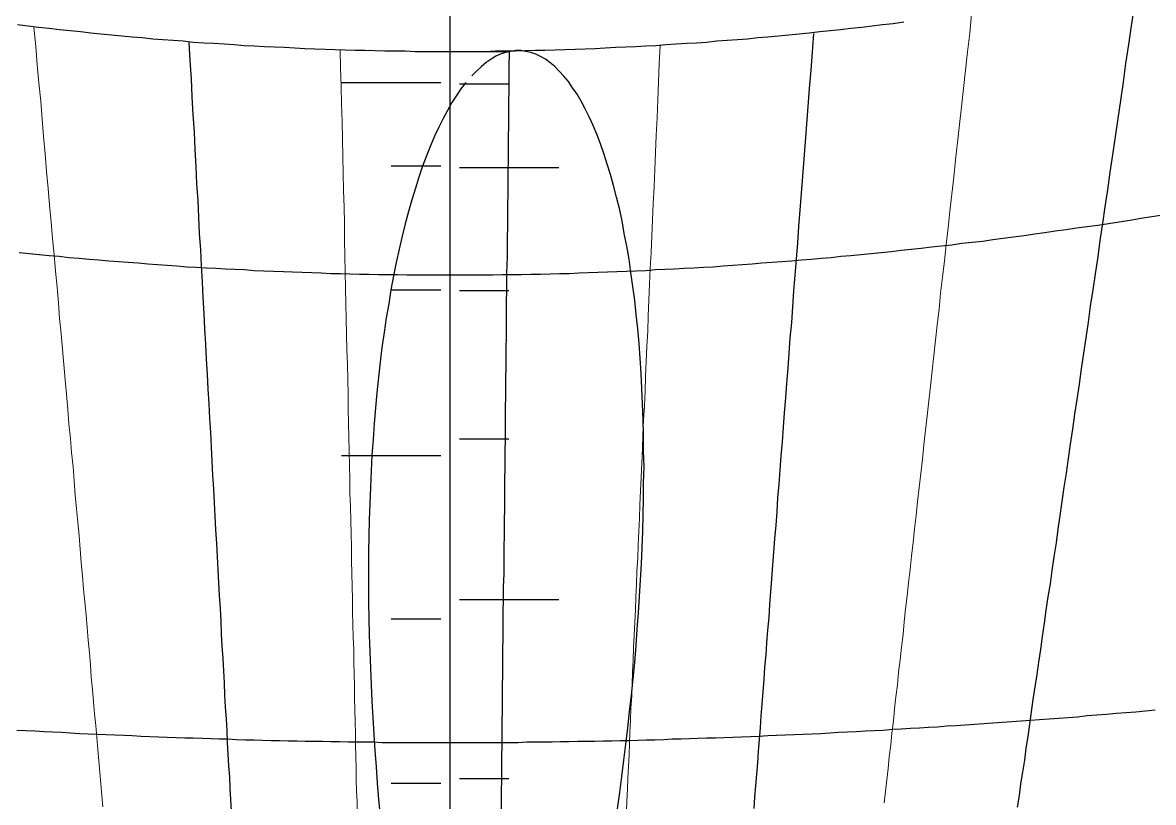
# Model space of a CAD drawing. Header units: millimetres. Extents: x 10 to 831, y 10 to 584.
# Drawn here: x 438.51 to 468.9, y 436.91 to 457.88 of the extents above; entities that cross this region are included whole.
import ezdxf

# ---------------------------------------------------------------- set-up
doc = ezdxf.new("R2010")
doc.units = ezdxf.units.MM
for name, color, linetype, true_color in [('C1d1b19', 7, 'Continuous', 0x1d1b19), ('C6b4c8a', 7, 'Continuous', 0x6b4c8a), ('Cb4532a', 7, 'Continuous', 0xb4532a), ('Cb8862b', 7, 'Continuous', 0xb8862b)]:
    doc.layers.add(name, color=color, linetype=linetype, true_color=true_color)

msp = doc.modelspace()

# ---------------------------------------------------------------- linework, layer by layer
at = {"layer": 'C1d1b19', "lineweight": 30}
for points in [[(468.38, 458.32), (468.3, 457.8), (468.23, 457.29), (468.15, 456.78), (468.08, 456.28), (468.01, 455.79), (467.94, 455.3), (467.87, 454.81), (467.8, 454.33), (467.73, 453.86), (467.66, 453.39), (467.59, 452.93), (467.53, 452.48), (467.46, 452.02), (467.4, 451.58), (467.33, 451.13), (467.27, 450.7), (467.2, 450.26), (467.14, 449.83), (467.08, 449.41), (467.02, 448.99), (466.96, 448.57), (466.9, 448.16), (466.84, 447.75), (466.78, 447.35), (466.72, 446.95), (466.66, 446.55), (466.61, 446.16), (466.55, 445.77), (466.49, 445.39), (466.44, 445.01), (466.38, 444.63), (466.33, 444.26), (466.28, 443.89), (466.22, 443.52), (466.17, 443.15), (466.12, 442.79), (466.06, 442.44), (466.01, 442.08), (465.96, 441.73), (465.91, 441.38), (465.86, 441.03), (465.81, 440.69), (465.76, 440.35), (465.71, 440.02), (465.66, 439.68), (465.61, 439.35), (465.57, 439.02), (465.52, 438.69), (465.47, 438.37), (465.43, 438.05), (465.38, 437.73), (465.33, 437.41), (465.29, 437.1), (465.24, 436.79)], [(459.76, 457.59), (459.73, 457.09), (459.69, 456.6), (459.65, 456.11), (459.61, 455.63), (459.58, 455.15), (459.54, 454.68), (459.5, 454.21), (459.47, 453.75), (459.43, 453.3), (459.4, 452.84), (459.36, 452.4), (459.33, 451.96), (459.3, 451.52), (459.26, 451.09), (459.23, 450.66), (459.2, 450.24), (459.17, 449.82), (459.13, 449.4), (459.1, 448.99), (459.07, 448.59), (459.04, 448.18), (459.01, 447.79), (458.98, 447.39), (458.95, 447), (458.92, 446.61), (458.89, 446.23), (458.86, 445.85), (458.83, 445.47), (458.8, 445.1), (458.78, 444.73), (458.75, 444.37), (458.72, 444), (458.69, 443.64), (458.66, 443.29), (458.64, 442.93), (458.61, 442.58), (458.58, 442.24), (458.56, 441.89), (458.53, 441.55), (458.5, 441.21), (458.48, 440.88), (458.45, 440.55), (458.43, 440.22), (458.4, 439.89), (458.38, 439.56), (458.35, 439.24), (458.33, 438.92), (458.3, 438.61), (458.28, 438.29), (458.26, 437.98), (458.23, 437.67), (458.21, 437.36), (458.18, 437.06), (458.16, 436.75)], [(442.98, 457.36), (443.01, 456.86), (443.04, 456.37), (443.06, 455.89), (443.09, 455.41), (443.12, 454.94), (443.14, 454.47), (443.17, 454.01), (443.19, 453.55), (443.22, 453.1), (443.24, 452.65), (443.26, 452.21), (443.29, 451.77), (443.31, 451.34), (443.34, 450.91), (443.36, 450.48), (443.38, 450.06), (443.4, 449.65), (443.43, 449.24), (443.45, 448.83), (443.47, 448.43), (443.49, 448.03), (443.52, 447.63), (443.54, 447.24), (443.56, 446.86), (443.58, 446.47), (443.6, 446.09), (443.62, 445.71), (443.64, 445.34), (443.66, 444.97), (443.68, 444.61), (443.7, 444.24), (443.72, 443.88), (443.74, 443.53), (443.76, 443.17), (443.78, 442.82), (443.8, 442.48), (443.82, 442.13), (443.84, 441.79), (443.85, 441.45), (443.87, 441.12), (443.89, 440.78), (443.91, 440.45), (443.93, 440.13), (443.94, 439.8), (443.96, 439.48), (443.98, 439.16), (444, 438.84), (444.01, 438.53), (444.03, 438.21), (444.05, 437.9), (444.07, 437.6), (444.08, 437.29), (444.1, 436.99), (444.12, 436.69)], [(450.25, 457.11), (451.58, 457.11)], [(451.59, 457.12), (451.58, 456.63), (451.58, 456.14), (451.57, 455.66), (451.57, 455.19), (451.56, 454.72), (451.56, 454.26), (451.55, 453.8), (451.55, 453.35), (451.54, 452.9), (451.54, 452.46), (451.53, 452.02), (451.53, 451.58), (451.52, 451.15), (451.52, 450.73), (451.51, 450.31), (451.51, 449.89), (451.51, 449.48), (451.5, 449.07), (451.5, 448.67), (451.49, 448.27), (451.49, 447.88), (451.48, 447.48), (451.48, 447.1), (451.48, 446.71), (451.47, 446.33), (451.47, 445.95), (451.46, 445.58), (451.46, 445.21), (451.46, 444.84), (451.45, 444.48), (451.45, 444.12), (451.44, 443.76), (451.44, 443.41), (451.44, 443.06), (451.43, 442.71), (451.43, 442.37), (451.42, 442.03), (451.42, 441.69), (451.42, 441.35), (451.41, 441.02), (451.41, 440.69), (451.41, 440.36), (451.4, 440.03), (451.4, 439.71), (451.4, 439.39), (451.39, 439.07), (451.39, 438.76), (451.39, 438.45), (451.38, 438.14), (451.38, 437.83), (451.38, 437.52), (451.37, 437.22), (451.37, 436.92), (451.37, 436.62)], [(449.75, 456.26), (447.08, 456.26)], [(450.25, 456.24), (451.58, 456.24)], [(449.75, 454.02), (448.42, 454.02)], [(450.25, 453.99), (452.92, 453.99)], [(449.75, 450.69), (448.42, 450.69)], [(450.25, 450.68), (451.58, 450.68)], [(450.25, 446.69), (451.58, 446.69)], [(449.75, 446.23), (447.08, 446.23)], [(450.25, 442.37), (452.92, 442.37)], [(449.75, 441.84), (448.42, 441.84)], [(450.25, 437.56), (451.58, 437.56)], [(449.75, 437.42), (448.42, 437.42)]]:
    msp.add_lwpolyline(points, dxfattribs=at)
at = {"layer": 'C1d1b19', "lineweight": 13}
for points in [[(464.01, 458.11), (463.96, 457.6), (463.9, 457.1), (463.85, 456.6), (463.79, 456.11), (463.74, 455.62), (463.69, 455.14), (463.63, 454.66), (463.58, 454.19), (463.53, 453.73), (463.48, 453.27), (463.43, 452.81), (463.38, 452.36), (463.33, 451.92), (463.28, 451.48), (463.23, 451.04), (463.18, 450.61), (463.14, 450.18), (463.09, 449.76), (463.04, 449.34), (463, 448.93), (462.95, 448.52), (462.91, 448.11), (462.86, 447.71), (462.82, 447.31), (462.77, 446.92), (462.73, 446.53), (462.69, 446.14), (462.65, 445.76), (462.6, 445.38), (462.56, 445.01), (462.52, 444.63), (462.48, 444.27), (462.44, 443.9), (462.4, 443.54), (462.36, 443.18), (462.32, 442.82), (462.28, 442.47), (462.24, 442.12), (462.2, 441.77), (462.17, 441.43), (462.13, 441.09), (462.09, 440.75), (462.05, 440.42), (462.02, 440.08), (461.98, 439.75), (461.94, 439.43), (461.91, 439.1), (461.87, 438.78), (461.84, 438.46), (461.8, 438.14), (461.77, 437.83), (461.73, 437.52), (461.7, 437.21), (461.66, 436.9)], [(438.82, 457.75), (438.87, 457.24), (438.91, 456.75), (438.95, 456.26), (439, 455.77), (439.04, 455.29), (439.08, 454.82), (439.12, 454.35), (439.16, 453.88), (439.2, 453.42), (439.24, 452.97), (439.28, 452.52), (439.32, 452.08), (439.36, 451.64), (439.4, 451.2), (439.44, 450.77), (439.48, 450.35), (439.51, 449.93), (439.55, 449.51), (439.59, 449.1), (439.62, 448.69), (439.66, 448.28), (439.69, 447.88), (439.73, 447.49), (439.76, 447.09), (439.8, 446.7), (439.83, 446.32), (439.87, 445.94), (439.9, 445.56), (439.93, 445.18), (439.96, 444.81), (440, 444.45), (440.03, 444.08), (440.06, 443.72), (440.09, 443.36), (440.12, 443.01), (440.15, 442.65), (440.19, 442.31), (440.22, 441.96), (440.25, 441.62), (440.28, 441.28), (440.31, 440.94), (440.34, 440.61), (440.36, 440.28), (440.39, 439.95), (440.42, 439.62), (440.45, 439.3), (440.48, 438.98), (440.51, 438.66), (440.54, 438.34), (440.56, 438.03), (440.59, 437.72), (440.62, 437.41), (440.64, 437.1), (440.67, 436.8)], [(455.64, 457.27), (455.62, 456.77), (455.6, 456.28), (455.58, 455.8), (455.56, 455.33), (455.54, 454.85), (455.52, 454.39), (455.5, 453.93), (455.48, 453.47), (455.46, 453.02), (455.44, 452.58), (455.42, 452.14), (455.4, 451.7), (455.38, 451.27), (455.36, 450.84), (455.34, 450.42), (455.32, 450), (455.31, 449.59), (455.29, 449.18), (455.27, 448.77), (455.25, 448.37), (455.24, 447.97), (455.22, 447.58), (455.2, 447.19), (455.18, 446.8), (455.17, 446.42), (455.15, 446.04), (455.13, 445.66), (455.12, 445.29), (455.1, 444.92), (455.09, 444.56), (455.07, 444.2), (455.05, 443.84), (455.04, 443.48), (455.02, 443.13), (455.01, 442.78), (454.99, 442.43), (454.98, 442.09), (454.96, 441.75), (454.95, 441.41), (454.93, 441.08), (454.92, 440.75), (454.9, 440.42), (454.89, 440.09), (454.88, 439.77), (454.86, 439.45), (454.85, 439.13), (454.83, 438.81), (454.82, 438.5), (454.81, 438.19), (454.79, 437.88), (454.78, 437.57), (454.77, 437.27), (454.75, 436.96), (454.74, 436.66)], [(447.05, 457.15), (447.06, 456.66), (447.07, 456.17), (447.08, 455.69), (447.1, 455.22), (447.11, 454.75), (447.12, 454.28), (447.13, 453.83), (447.14, 453.37), (447.15, 452.92), (447.16, 452.48), (447.16, 452.04), (447.17, 451.61), (447.18, 451.18), (447.19, 450.75), (447.2, 450.33), (447.21, 449.92), (447.22, 449.5), (447.23, 449.09), (447.24, 448.69), (447.25, 448.29), (447.26, 447.89), (447.26, 447.5), (447.27, 447.11), (447.28, 446.73), (447.29, 446.35), (447.3, 445.97), (447.31, 445.6), (447.31, 445.23), (447.32, 444.86), (447.33, 444.5), (447.34, 444.14), (447.35, 443.78), (447.35, 443.42), (447.36, 443.07), (447.37, 442.73), (447.38, 442.38), (447.38, 442.04), (447.39, 441.7), (447.4, 441.36), (447.41, 441.03), (447.41, 440.7), (447.42, 440.37), (447.43, 440.05), (447.43, 439.72), (447.44, 439.4), (447.45, 439.09), (447.46, 438.77), (447.46, 438.46), (447.47, 438.15), (447.48, 437.84), (447.48, 437.53), (447.49, 437.23), (447.5, 436.93), (447.5, 436.63)]]:
    msp.add_lwpolyline(points, dxfattribs=at)
at = {"layer": 'C1d1b19', "lineweight": 40}
for radius in [120.83, 105.83]:
    msp.add_circle((450, 394), radius, dxfattribs=at)
at = {"layer": 'C6b4c8a', "lineweight": 30}
for points in [[(454.5, 436.74), (454.56, 437.18), (454.61, 437.61), (454.67, 438.05), (454.72, 438.48), (454.78, 438.92), (454.82, 439.36), (454.87, 439.8), (454.92, 440.24), (454.96, 440.68), (455, 441.13), (455.03, 441.57), (455.06, 442.01), (455.09, 442.45), (455.12, 442.89), (455.14, 443.33), (455.16, 443.77), (455.18, 444.21), (455.19, 444.65), (455.2, 445.08), (455.2, 445.51), (455.21, 445.94), (455.2, 446.37), (455.2, 446.79), (455.19, 447.21), (455.17, 447.63), (455.15, 448.04), (455.13, 448.45), (455.11, 448.86), (455.08, 449.25), (455.04, 449.65), (455, 450.03), (454.96, 450.42), (454.91, 450.79), (454.86, 451.16), (454.81, 451.52), (454.75, 451.87), (454.68, 452.21), (454.62, 452.55), (454.55, 452.88), (454.47, 453.19), (454.39, 453.5), (454.31, 453.8), (454.22, 454.08), (454.13, 454.36), (454.04, 454.62), (453.94, 454.88), (453.84, 455.12), (453.74, 455.35), (453.63, 455.56), (453.52, 455.77), (453.41, 455.96), (453.29, 456.13), (453.18, 456.3), (453.06, 456.44), (452.93, 456.58), (452.81, 456.7), (452.68, 456.81), (452.56, 456.9), (452.43, 456.97), (452.3, 457.03), (452.17, 457.08), (452.03, 457.11), (451.9, 457.13), (451.77, 457.13), (451.63, 457.11), (451.5, 457.08), (451.37, 457.04), (451.23, 456.98), (451.1, 456.9), (450.97, 456.81), (450.84, 456.7), (450.71, 456.58), (450.58, 456.45)], [(450.42, 456.27), (450.29, 456.1), (450.17, 455.92), (450.05, 455.73), (449.93, 455.52), (449.81, 455.3), (449.7, 455.07), (449.58, 454.83), (449.47, 454.57), (449.37, 454.3), (449.26, 454.02), (449.16, 453.73), (449.07, 453.43), (448.97, 453.12), (448.88, 452.8), (448.79, 452.47), (448.71, 452.14), (448.63, 451.79), (448.55, 451.43), (448.48, 451.07), (448.41, 450.7), (448.35, 450.32), (448.28, 449.94), (448.23, 449.55), (448.17, 449.15), (448.12, 448.75), (448.08, 448.35), (448.03, 447.93), (448, 447.52), (447.96, 447.1), (447.93, 446.67), (447.9, 446.25), (447.88, 445.82), (447.86, 445.39), (447.84, 444.95), (447.83, 444.51), (447.82, 444.07), (447.81, 443.63), (447.81, 443.19), (447.81, 442.75), (447.81, 442.3), (447.82, 441.86), (447.83, 441.41), (447.84, 440.97), (447.86, 440.52), (447.88, 440.08), (447.9, 439.64), (447.92, 439.19), (447.95, 438.75), (447.98, 438.31), (448.01, 437.87), (448.04, 437.43), (448.08, 436.99), (448.12, 436.55)]]:
    msp.add_lwpolyline(points, dxfattribs=at)
at = {"layer": 'Cb4532a', "lineweight": 30}
for points in [[(438.38, 457.83), (438.66, 457.8), (438.94, 457.76), (439.23, 457.73), (439.51, 457.7), (439.79, 457.67), (440.07, 457.64), (440.35, 457.61), (440.62, 457.58), (440.9, 457.55), (441.18, 457.53), (441.46, 457.5), (441.73, 457.48), (442.01, 457.45), (442.28, 457.43), (442.56, 457.41), (442.83, 457.39), (443.11, 457.36), (443.38, 457.34), (443.65, 457.33), (443.93, 457.31), (444.2, 457.29), (444.47, 457.27), (444.74, 457.26), (445.01, 457.24), (445.28, 457.23), (445.55, 457.22), (445.83, 457.2), (446.1, 457.19), (446.37, 457.18), (446.64, 457.17), (446.91, 457.16), (447.18, 457.15), (447.45, 457.14), (447.71, 457.14), (447.98, 457.13), (448.25, 457.12), (448.52, 457.12), (448.79, 457.12), (449.06, 457.11), (449.33, 457.11), (449.6, 457.11), (449.87, 457.11), (450.13, 457.11), (450.4, 457.11), (450.67, 457.11), (450.94, 457.11), (451.21, 457.12), (451.48, 457.12), (451.75, 457.12), (452.02, 457.13), (452.29, 457.14), (452.55, 457.14), (452.82, 457.15), (453.09, 457.16), (453.36, 457.17), (453.63, 457.18), (453.9, 457.19), (454.17, 457.2), (454.45, 457.22), (454.72, 457.23), (454.99, 457.24), (455.26, 457.26), (455.53, 457.27), (455.8, 457.29), (456.07, 457.31), (456.35, 457.33), (456.62, 457.34), (456.89, 457.36), (457.17, 457.39), (457.44, 457.41), (457.72, 457.43), (457.99, 457.45), (458.27, 457.48), (458.54, 457.5), (458.82, 457.53), (459.1, 457.55), (459.38, 457.58), (459.65, 457.61), (459.93, 457.64), (460.21, 457.67), (460.49, 457.7), (460.77, 457.73), (461.06, 457.76), (461.34, 457.8), (461.62, 457.83), (461.9, 457.86), (462.19, 457.9)], [(438.42, 451.7), (438.69, 451.67), (438.96, 451.65), (439.23, 451.62), (439.5, 451.6), (439.76, 451.57), (440.03, 451.55), (440.3, 451.52), (440.56, 451.5), (440.83, 451.48), (441.09, 451.46), (441.35, 451.44), (441.62, 451.42), (441.88, 451.4), (442.14, 451.38), (442.4, 451.36), (442.66, 451.34), (442.93, 451.32), (443.19, 451.31), (443.45, 451.29), (443.71, 451.28), (443.97, 451.26), (444.22, 451.25), (444.48, 451.24), (444.74, 451.22), (445, 451.21), (445.26, 451.2), (445.52, 451.19), (445.77, 451.18), (446.03, 451.17), (446.29, 451.16), (446.54, 451.15), (446.8, 451.14), (447.06, 451.14), (447.31, 451.13), (447.57, 451.12), (447.83, 451.12), (448.08, 451.11), (448.34, 451.11), (448.59, 451.11), (448.85, 451.1), (449.11, 451.1), (449.36, 451.1), (449.62, 451.1), (449.87, 451.1), (450.13, 451.1), (450.38, 451.1), (450.64, 451.1), (450.89, 451.1), (451.15, 451.1), (451.41, 451.11), (451.66, 451.11), (451.92, 451.11), (452.17, 451.12), (452.43, 451.12), (452.69, 451.13), (452.94, 451.14), (453.2, 451.14), (453.46, 451.15), (453.71, 451.16), (453.97, 451.17), (454.23, 451.18), (454.48, 451.19), (454.74, 451.2), (455, 451.21), (455.26, 451.22), (455.52, 451.24), (455.78, 451.25), (456.03, 451.26), (456.29, 451.28), (456.55, 451.29), (456.81, 451.31), (457.07, 451.32), (457.34, 451.34), (457.6, 451.36), (457.86, 451.38), (458.12, 451.4), (458.38, 451.42), (458.65, 451.44), (458.91, 451.46), (459.17, 451.48), (459.44, 451.5), (459.7, 451.52), (459.97, 451.55), (460.24, 451.57), (460.5, 451.6), (460.77, 451.62), (461.04, 451.65), (461.31, 451.67), (461.58, 451.7), (461.85, 451.73), (462.12, 451.76), (462.39, 451.79), (462.66, 451.82), (462.93, 451.85), (463.2, 451.88), (463.48, 451.91), (463.75, 451.95), (464.03, 451.98), (464.31, 452.01), (464.58, 452.05), (464.86, 452.09), (465.14, 452.12), (465.42, 452.16), (465.7, 452.2), (465.98, 452.24), (466.26, 452.28), (466.55, 452.32), (466.83, 452.36), (467.12, 452.4), (467.4, 452.44), (467.69, 452.48), (467.98, 452.53), (468.27, 452.57), (468.56, 452.62), (468.85, 452.67), (469.15, 452.71)], [(438.36, 438.86), (438.6, 438.85), (438.84, 438.84), (439.09, 438.82), (439.32, 438.81), (439.56, 438.8), (439.8, 438.79), (440.04, 438.77), (440.28, 438.76), (440.52, 438.75), (440.75, 438.74), (440.99, 438.73), (441.23, 438.72), (441.46, 438.71), (441.7, 438.7), (441.93, 438.69), (442.17, 438.68), (442.4, 438.67), (442.64, 438.66), (442.87, 438.65), (443.1, 438.65), (443.34, 438.64), (443.57, 438.63), (443.8, 438.62), (444.03, 438.62), (444.26, 438.61), (444.5, 438.6), (444.73, 438.6), (444.96, 438.59), (445.19, 438.58), (445.42, 438.58), (445.65, 438.57), (445.88, 438.57), (446.11, 438.56), (446.34, 438.56), (446.57, 438.56), (446.8, 438.55), (447.03, 438.55), (447.26, 438.54), (447.49, 438.54), (447.72, 438.54), (447.94, 438.54), (448.17, 438.53), (448.4, 438.53), (448.63, 438.53), (448.86, 438.53), (449.09, 438.53), (449.32, 438.53), (449.54, 438.53), (449.77, 438.53), (450, 438.53), (450.23, 438.53), (450.46, 438.53), (450.68, 438.53), (450.91, 438.53), (451.14, 438.53), (451.37, 438.53), (451.6, 438.53), (451.83, 438.53), (452.06, 438.54), (452.28, 438.54), (452.51, 438.54), (452.74, 438.54), (452.97, 438.55), (453.2, 438.55), (453.43, 438.56), (453.66, 438.56), (453.89, 438.56), (454.12, 438.57), (454.35, 438.57), (454.58, 438.58), (454.81, 438.58), (455.04, 438.59), (455.27, 438.6), (455.5, 438.6), (455.74, 438.61), (455.97, 438.62), (456.2, 438.62), (456.43, 438.63), (456.66, 438.64), (456.9, 438.65), (457.13, 438.65), (457.36, 438.66), (457.6, 438.67), (457.83, 438.68), (458.07, 438.69), (458.3, 438.7), (458.54, 438.71), (458.77, 438.72), (459.01, 438.73), (459.25, 438.74), (459.48, 438.75), (459.72, 438.76), (459.96, 438.77), (460.2, 438.79), (460.44, 438.8), (460.68, 438.81), (460.91, 438.82), (461.16, 438.84), (461.4, 438.85), (461.64, 438.86), (461.88, 438.88), (462.12, 438.89), (462.37, 438.91), (462.61, 438.92), (462.85, 438.94), (463.1, 438.95), (463.35, 438.97), (463.59, 438.98), (463.84, 439), (464.09, 439.02), (464.34, 439.04), (464.58, 439.05), (464.83, 439.07), (465.09, 439.09), (465.34, 439.11), (465.59, 439.13), (465.84, 439.14), (466.1, 439.16), (466.35, 439.18), (466.61, 439.2), (466.86, 439.22), (467.12, 439.25), (467.38, 439.27), (467.64, 439.29), (467.9, 439.31), (468.16, 439.33), (468.42, 439.35), (468.68, 439.38), (468.94, 439.4)]]:
    msp.add_lwpolyline(points, dxfattribs=at)
at = {"layer": 'Cb8862b', "lineweight": 30}
msp.add_lwpolyline([(450, 403.17), (450, 499.83)], dxfattribs=at)

doc.saveas('drawing.dxf')
